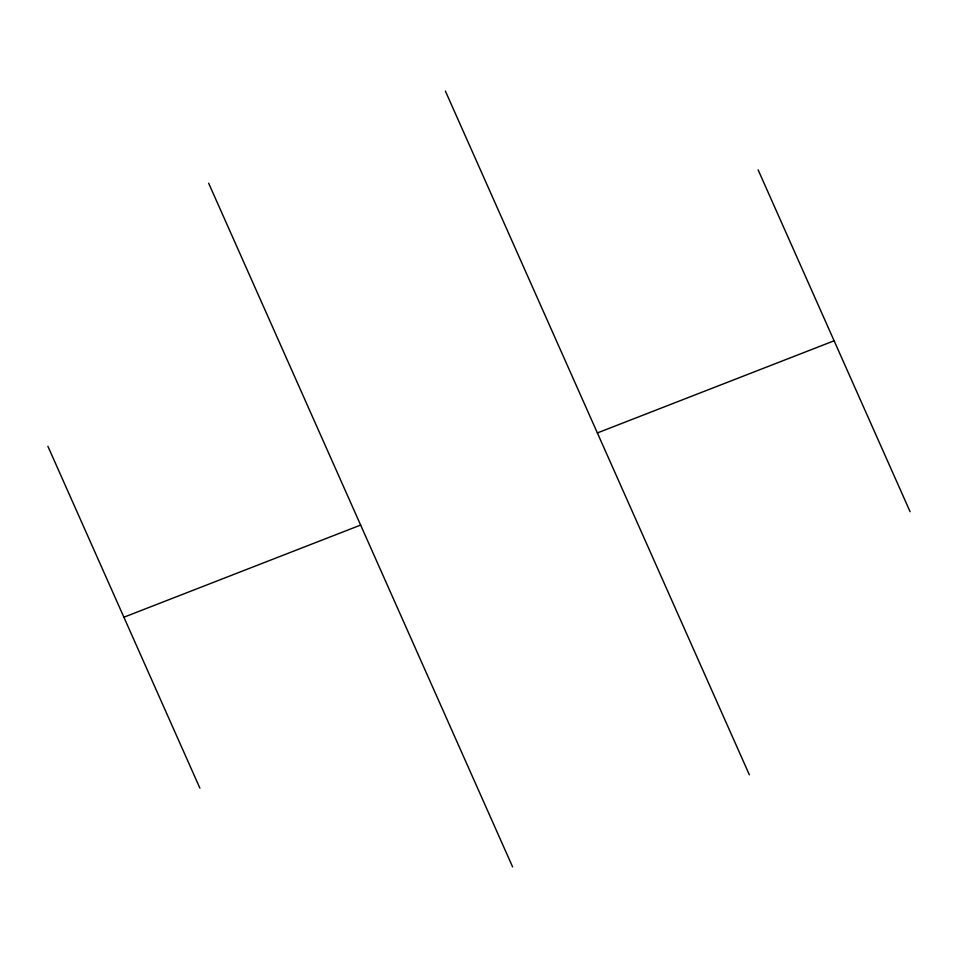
<?xml version="1.0" encoding="UTF-8"?>
<svg xmlns="http://www.w3.org/2000/svg" width="958" height="958" viewBox="0 0 958 958"><rect width="100%" height="100%" fill="white"/><g stroke="black" fill="none" stroke-linecap="round" stroke-linejoin="round"><path stroke-width="1.44" d="M123.893 617.215L360.627 525.068M597.373 432.932L834.107 340.785M758.113 169.853L910.1 511.716M445.386 91.07L749.348 774.794M208.652 183.206L512.614 866.93M47.9 446.284L199.887 788.147"/></g></svg>
